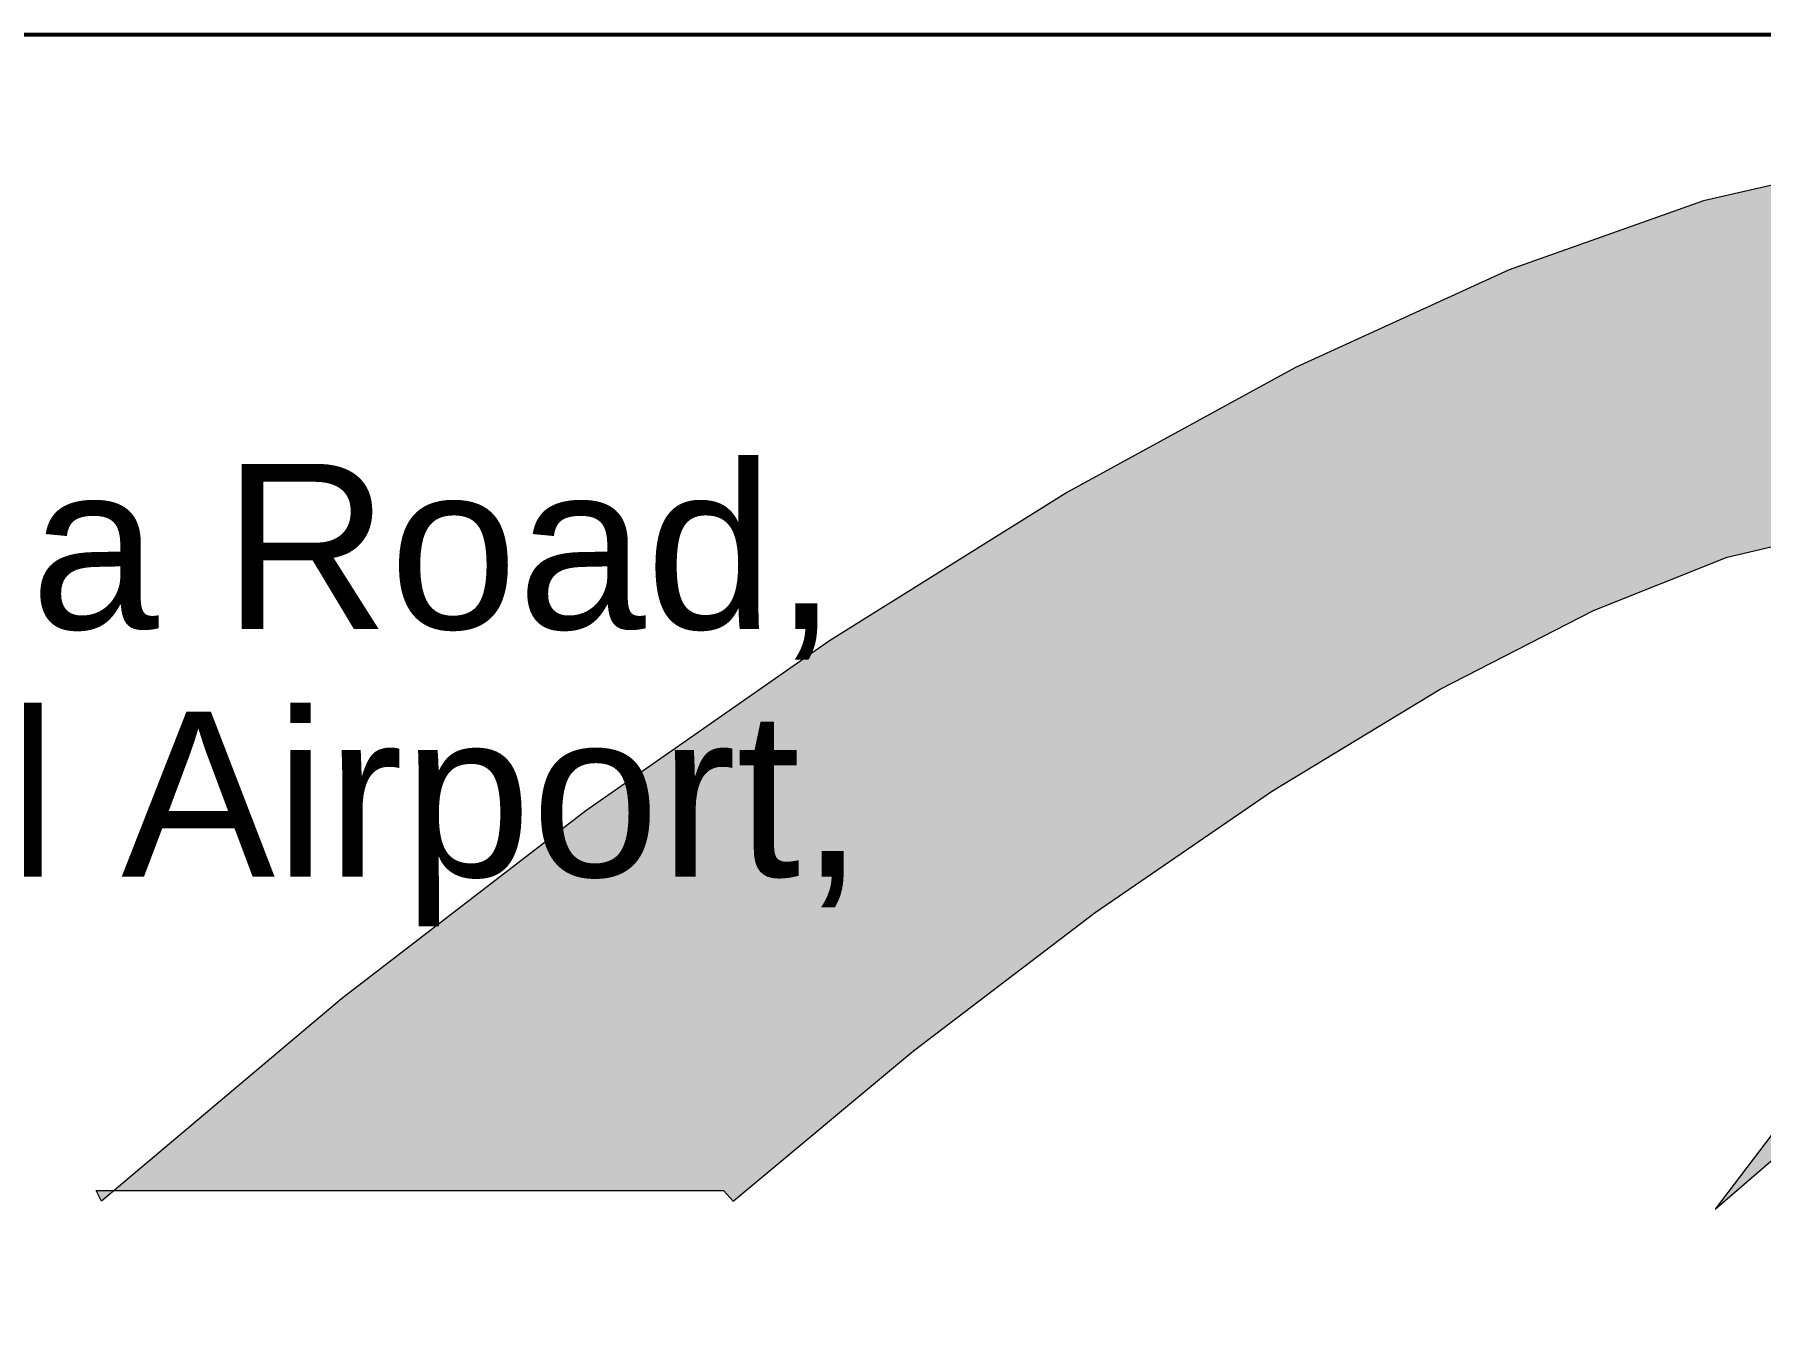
# Model space of a CAD drawing. Header units: inches. Extents: x 241.812 to 242.232, y 83.676 to 83.973.
# Drawn here: x 241.98165 to 242.00256, y 83.69537 to 83.7111 of the extents above; entities that cross this region are included whole.
import ezdxf

# ---------------------------------------------------------------- set-up
doc = ezdxf.new("R2010")
doc.units = ezdxf.units.IN
doc.header["$MEASUREMENT"] = 0
doc.layers.add('Level 63', color=7, linetype='Continuous', lineweight=0)
doc.styles.add('Style-Arial', font='arial.ttf', dxfattribs={"height": 0.2})

msp = doc.modelspace()

# ---------------------------------------------------------------- hatches: boundary and pattern name
at = {"layer": 'Level 63', "linetype": 'Continuous', "lineweight": 0, "true_color": 0xa7ebcb}
msp.add_hatch(color=111, dxfattribs=at).paths.add_polyline_path([(242.0071164894223, 83.70227061651174), (242.0080225359744, 83.70372529479287), (242.0086167667782, 83.70522745636917), (242.0088474398305, 83.70664630214972), (242.0086944695254, 83.70785828767626), (242.0081711755863, 83.70875788062287), (242.0081712742816, 83.70874698065145), (242.0071365035273, 83.70938968048331), (242.0057224201026, 83.70966297982996), (242.0039570041517, 83.70956147097989), (242.001875187555, 83.70908716246547), (241.9995181627395, 83.70824943932043), (241.9969325676146, 83.70706487738036), (241.9941695627576, 83.70555691530058), (241.9912838191116, 83.7037553907807), (241.9883324362238, 83.701695950173), (241.9853738124303, 83.6994193431562), (241.982466489341, 83.69697061643087), (241.9824, 83.6971), (241.99, 83.6971), (241.9901164894491, 83.69697061652556), (241.9923027414079, 83.6987910404318), (241.9945037294544, 83.70046386394286), (241.9966530922871, 83.7019386502806), (241.9986860251398, 83.70317093362375), (242.0005412336904, 83.70412355978297), (242.0021627821266, 83.70476780642505), (242.003501779649, 83.70508424907115), (242.0045178545624, 83.7050633467581), (242.0051803715101, 83.70470572970498), (242.0052127074854, 83.70467402517296), (242.0054961375781, 83.70398610995284), (242.0054253193576, 83.70294807505711), (242.0050048102877, 83.70162672259535), (242.0042616719763, 83.70010708740827), (242.0032437286408, 83.69848696470171), (242.0020164894084, 83.69687061649051), (242.0035937921068, 83.69823288059797), (242.0051803589953, 83.69939365810774), (242.0066766739841, 83.70028014021487), (242.0079888819585, 83.70083672306573), (242.0090346757637, 83.7010284954634), (242.009748458852, 83.7008434286436), (242.0100854597721, 83.70029313076878), (242.0100245404216, 83.69941211881601), (242.0095695219158, 83.69825565352801), (242.0087489449127, 83.69689627322919), (242.0087474929211, 83.69689798977949), (242.0097773902362, 83.69768292195893), (242.0108189384422, 83.69824960966187), (242.0117657829978, 83.69854018728954), (242.0125212397385, 83.69852498338736), (242.0130081674868, 83.69820555045578), (242.0131768450901, 83.69761450642136), (242.0130100485458, 83.69681220395587), (242.0130094751073, 83.69681271966681), (242.0135868248344, 83.69760975871007), (242.0139398960764, 83.69843175316007), (242.0140212814194, 83.69916833256876), (242.0138200531292, 83.699720595296), (242.013819915762, 83.69972290073393), (242.0133434302109, 83.70002622032074), (242.0126567524071, 83.70007538744977), (242.0118592902284, 83.69986328437247), (242.0110664894124, 83.69942061650065), (242.0116745930567, 83.70061397769489), (242.0119545038632, 83.70178202861892), (242.0118641419602, 83.70274917250411), (242.0114170917367, 83.70337001556878), (242.0114164893825, 83.70337061651603), (242.0105533391644, 83.7036340486702), (242.0094606479399, 83.70352257440595), (242.0082679133336, 83.70304940482269)])

# ---------------------------------------------------------------- linework, layer by layer
at = {"layer": 'Level 63', "color": 7, "linetype": 'Continuous', "lineweight": 53}
msp.add_line((241.8198500015259, 83.7111), (242.2238500015259, 83.7111), dxfattribs=at)
at = {"layer": 'Level 63', "color": 111, "linetype": 'Continuous', "lineweight": 0, "true_color": 0xa7ebcb}
for points in [[(242.0039570041517, 83.70956147097989), (242.001875187555, 83.70908716246547), (241.9995181627395, 83.70824943932043), (241.9969325676146, 83.70706487738036), (241.9941695627576, 83.70555691530058), (241.9912838191116, 83.7037553907807), (241.9883324362238, 83.701695950173), (241.9853738124303, 83.6994193431562), (241.982466489341, 83.69697061643087), (241.9824, 83.6971), (241.99, 83.6971), (241.9901164894491, 83.69697061652556), (241.9923027414079, 83.6987910404318), (241.9945037294544, 83.70046386394286), (241.9966530922871, 83.7019386502806), (241.9986860251398, 83.70317093362375), (242.0005412336904, 83.70412355978297), (242.0021627821266, 83.70476780642505), (242.003501779649, 83.70508424907115)], [(242.0032437286408, 83.69848696470171), (242.0020164894084, 83.69687061649051), (242.0035937921068, 83.69823288059797)]]:
    msp.add_lwpolyline(points, dxfattribs=at)

# ---------------------------------------------------------------- texts
at = {"layer": 'Level 63', "color": 7, "linetype": 'Continuous', "lineweight": 0, "insert": (241.9518, 83.7089), "char_height": 0.0019998, "width": 0.04334226534000001, "attachment_point": 1, "line_spacing_factor": 0.9000300030003, "style": 'Style-Arial'}
msp.add_mtext('Airport Authority\\PHKIA Tower, 1 Sky Plaza Road,\\PHong Kong International Airport, \\PLantau, Hong Kong.\\P \\PTel   : (852) 2188 7111\\PFax : (852) 2824 0717\\P', dxfattribs=at)

doc.saveas('drawing.dxf')
